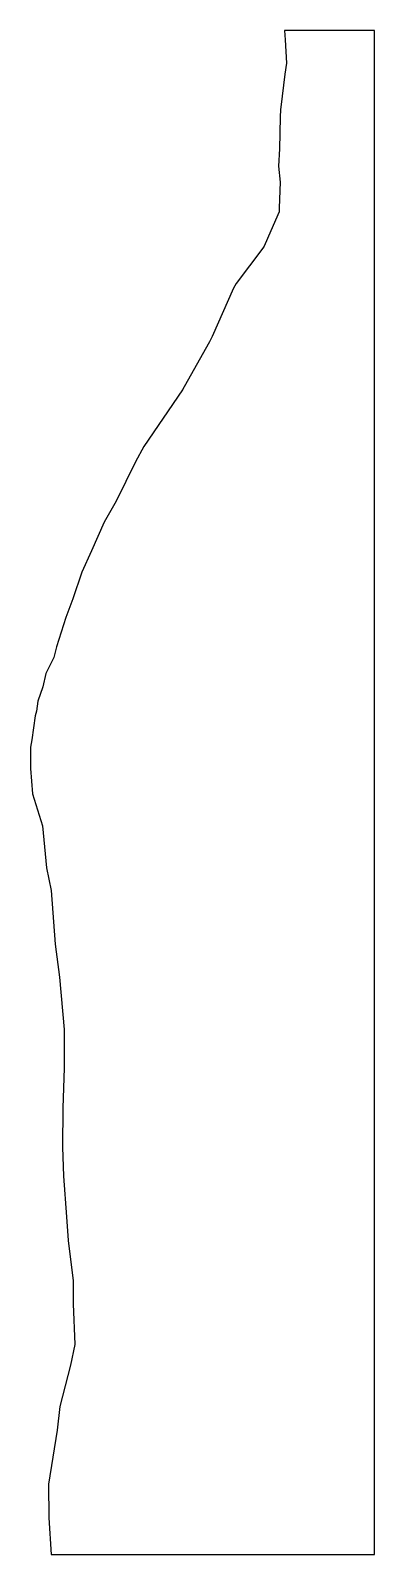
# Model space of a CAD drawing. Header units: metres. Extents: x -75 to 0, y 0 to 331.
import ezdxf

# ---------------------------------------------------------------- set-up
doc = ezdxf.new("R2010")
doc.units = ezdxf.units.M

msp = doc.modelspace()

# ---------------------------------------------------------------- linework, layer by layer
for p, q in [((0, 331.13), (-19.57, 331.13)), ((-19.57, 331.13), (-19.4, 329.08)), ((-19.4, 329.08), (-19.13, 324.03)), ((0, 0), (0, 331.13)), ((-19.45, 321.65), (-20.34, 314.45)), ((-19.13, 324.03), (-19.45, 321.65)), ((-20.47, 312.33), (-20.66, 305.43)), ((-20.39, 313.95), (-20.47, 312.33)), ((-20.34, 314.45), (-20.39, 313.95)), ((-20.66, 305.43), (-20.88, 301.68)), ((-20.88, 301.68), (-20.48, 298.17)), ((-20.48, 298.17), (-20.68, 292.63)), ((-20.71, 291.75), (-22.56, 287.58)), ((-20.68, 292.63), (-20.71, 291.75)), ((-22.56, 287.58), (-23.95, 284.26)), ((-24.29, 283.81), (-30.06, 276.15)), ((-23.95, 284.26), (-24.29, 283.81)), ((-30.67, 275.12), (-35.25, 264.62)), ((-30.06, 276.15), (-30.67, 275.12)), ((-35.85, 263.47), (-41.36, 253.7)), ((-35.25, 264.62), (-35.85, 263.47)), ((-41.73, 253.06), (-50.1, 240.77)), ((-41.67, 253.16), (-41.73, 253.06)), ((-41.63, 253.22), (-41.67, 253.16)), ((-41.36, 253.7), (-41.63, 253.22)), ((-50.1, 240.77), (-51.96, 237.41)), ((-51.96, 237.41), (-56.13, 228.87)), ((-56.13, 228.87), (-58.7, 224.29)), ((-58.7, 224.29), (-61.52, 218.08)), ((-61.52, 218.08), (-63.6, 213.42)), ((-63.6, 213.42), (-65.52, 207.62)), ((-65.52, 207.62), (-67.06, 203.58)), ((-67.06, 203.58), (-69.1, 197.2)), ((-69.1, 197.2), (-69.69, 194.87)), ((-69.69, 194.87), (-71.38, 191.42)), ((-71.38, 191.42), (-72.05, 188.54)), ((-72.05, 188.54), (-73.11, 185.42)), ((-73.73, 182.24), (-74.43, 177.02)), ((-73.45, 183.25), (-73.73, 182.24)), ((-73.11, 185.42), (-73.45, 183.25)), ((-74.43, 177.02), (-74.74, 175.41)), ((-74.74, 175.41), (-74.73, 170.76)), ((-74.73, 170.76), (-74.31, 165.3)), ((-74.31, 165.3), (-72.11, 158.31)), ((-72.11, 158.31), (-71.23, 149.19)), ((-71.23, 149.19), (-70.28, 144.28)), ((-70.28, 144.28), (-69.41, 132.62)), ((-69.41, 132.62), (-68.44, 125.42)), ((-68.44, 125.42), (-67.43, 114.07)), ((-67.43, 114.07), (-67.4, 105.71)), ((-67.4, 105.71), (-67.68, 96.98)), ((-67.68, 96.98), (-67.78, 88.53)), ((-67.78, 88.53), (-67.59, 82.22)), ((-67.59, 82.22), (-66.92, 73.39)), ((-66.92, 73.39), (-66.55, 68.22)), ((-66.55, 68.22), (-65.46, 59.5)), ((-65.46, 59.5), (-65.5, 54.49)), ((-65.5, 54.49), (-65.07, 45.66)), ((-65.07, 45.66), (-66.04, 41.11)), ((-66.04, 41.11), (-68.39, 32.13)), ((-68.39, 32.13), (-68.91, 27)), ((-68.91, 27), (-70.85, 15.31)), ((-70.85, 15.31), (-70.74, 7.96)), ((-70.74, 7.96), (-70.25, 0)), ((-70.25, 0), (0, 0))]:
    msp.add_line(p, q)

doc.saveas('drawing.dxf')
